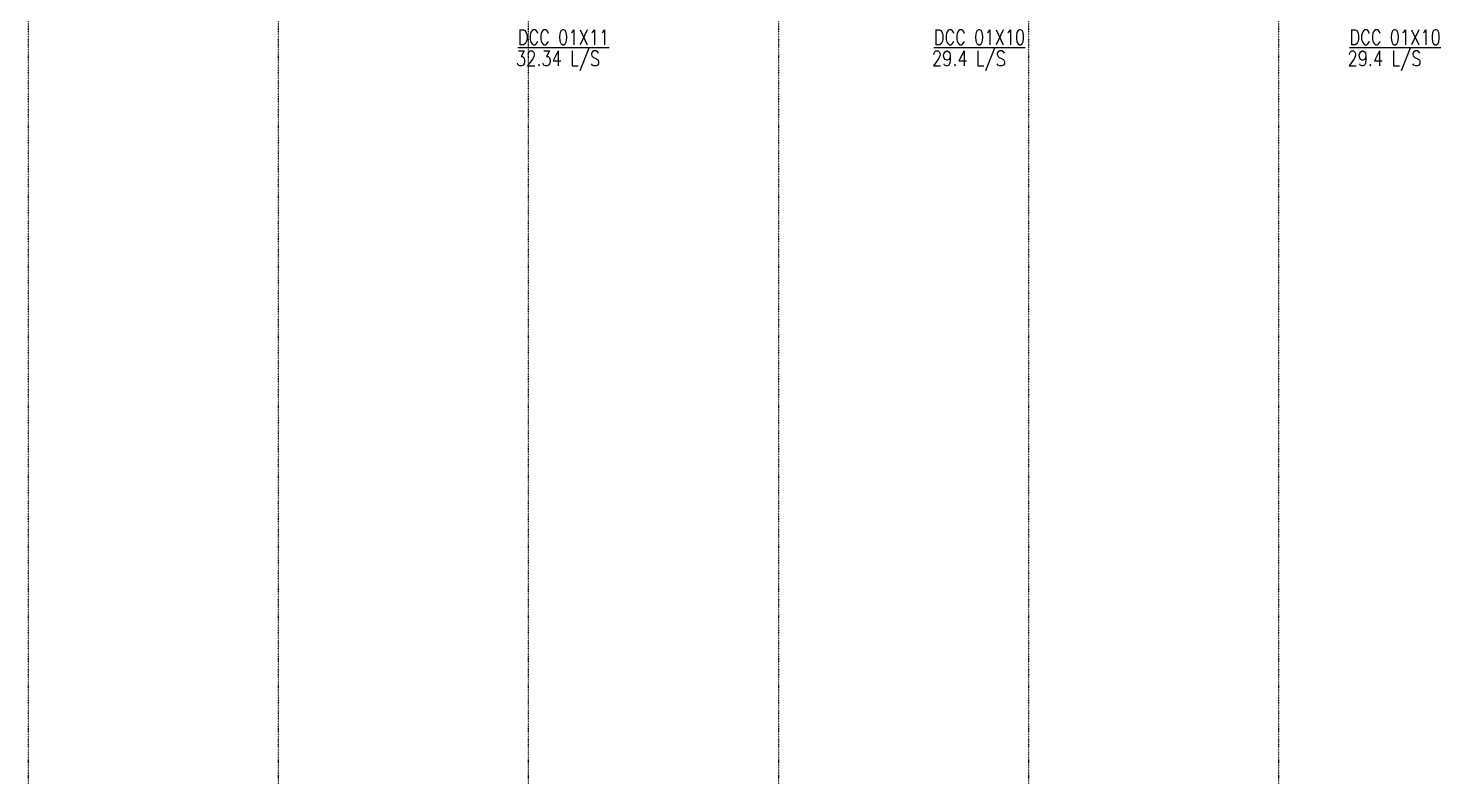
# Model space of a CAD drawing. Extents: x -32000 to 363140, y -29000 to 144266.
# Drawn here: x 18000 to 65453, y -29000 to -3604 of the extents above; entities that cross this region are included whole.
import ezdxf
from ezdxf.enums import TextEntityAlignment as Align

# ---------------------------------------------------------------- set-up
doc = ezdxf.new("R2010")
doc.units = 0
doc.header["$LTSCALE"] = 10
doc.linetypes.add('H12PL25$0$JJP_三點線', pattern=[0.9, 0.3, -0.15, 0, -0.15, 0, -0.15, 0, -0.15])
doc.layers.add('H12PL25$0$S-GRID', color=252, linetype='Continuous')
doc.layers.add('XFM1Q20-200k$0$M-CWTR-TEXT', color=4, linetype='Continuous')
doc.styles.add('XFM1Q20-200k$0$12P7-XCM2P10$0$AA-TXT', font='simplex.shx', dxfattribs={"bigfont": 'china.shx'})

# ---------------------------------------------------------------- blocks, each defined once
blk = doc.blocks.new('H12PL25')
at = {"layer": 'H12PL25$0$S-GRID', "linetype": 'H12PL25$0$JJP_三點線', "lineweight": 0}
for p, q in [((18000, 128250), (18000, -28000)), ((26400, 128250), (26400, -28000)), ((34800, 128250), (34800, -28000)), ((43200, 128250), (43200, -28000)), ((51600, 128250), (51600, -28000)), ((60000, 128250), (60000, -28000)), ((18000, -28000), (18000, -29000)), ((26400, -28000), (26400, -29000)), ((34800, -28000), (34800, -29000)), ((43200, -28000), (43200, -29000)), ((51600, -28000), (51600, -29000)), ((60000, -28000), (60000, -29000))]:
    blk.add_line(p, q, dxfattribs=at)
blk = doc.blocks.new('XFM1Q20-200k')
at = {"layer": 'DEFPOINTS', "color": 6, "style": 'XFM1Q20-200k$0$12P7-XCM2P10$0$AA-TXT', "width": 0.8}
for s, p in [('32.34 L/S', (34383, -4619, 0)), ('29.4 L/S', (48358, -4619, 0)), ('29.4 L/S', (62320, -4619, 0))]:
    blk.add_text(s, height=500, dxfattribs=at).set_placement(p, align=Align.MIDDLE_LEFT)
at = {"layer": 'XFM1Q20-200k$0$M-CWTR-TEXT', "style": 'XFM1Q20-200k$0$12P7-XCM2P10$0$AA-TXT', "width": 0.8}
for s, p in [('%%UDCC 01X11', (34447, -3907, 0)), ('%%UDCC 01X10', (48422, -3907, 0)), ('%%UDCC 01X10', (62384, -3907, 0))]:
    blk.add_text(s, height=500, dxfattribs=at).set_placement(p, align=Align.MIDDLE_LEFT)

msp = doc.modelspace()

# ---------------------------------------------------------------- block references
msp.add_blockref('H12PL25', (0, 0))

# ---------------------------------------------------------------- next in the draw order: block references
msp.add_blockref('XFM1Q20-200k', (0, 0))

doc.saveas('drawing.dxf')
